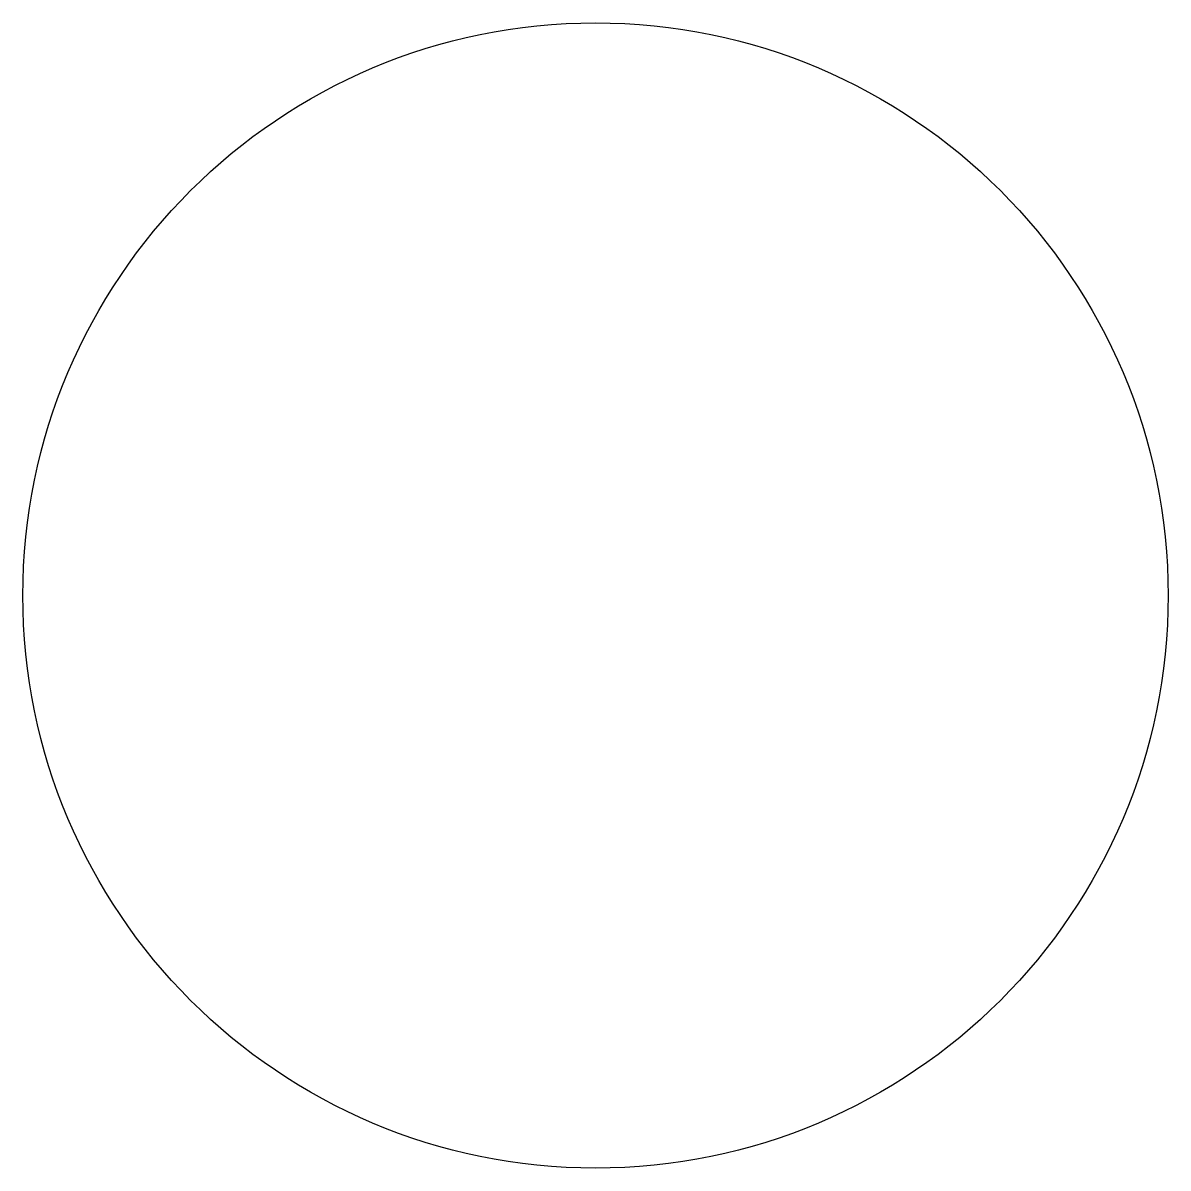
# Model space of a CAD drawing. Extents: x -16 to 16, y -16 to 16.
import ezdxf

# ---------------------------------------------------------------- set-up
doc = ezdxf.new("R2010")
doc.units = 0
doc.layers.add('BLACK', color=7, linetype='CONTINUOUS')

msp = doc.modelspace()

# ---------------------------------------------------------------- linework, layer by layer
at = {"layer": 'BLACK'}
msp.add_circle((0, 0), 16, dxfattribs=at)

doc.saveas('drawing.dxf')
